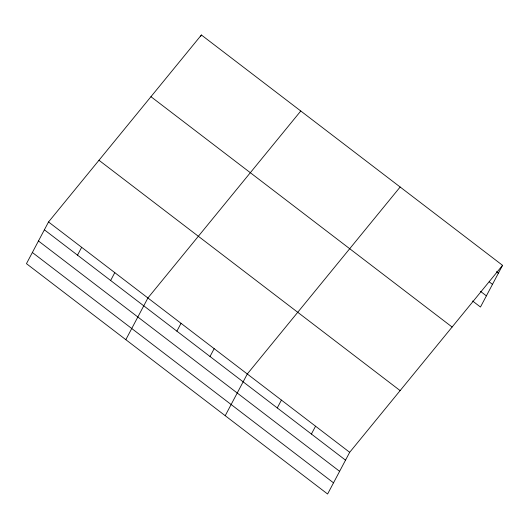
<?xml version="1.0" encoding="UTF-8"?>
<svg xmlns="http://www.w3.org/2000/svg" width="529" height="529" viewBox="0 0 529 529"><rect width="100%" height="100%" fill="white"/><g stroke="black" fill="none" stroke-linecap="round" stroke-linejoin="round"><path stroke-width="0.79" d="M48.529 221.968L26.45 263.667L327.603 494.007L349.682 452.308L502.55 265.333L201.397 34.993L48.529 221.968L349.682 452.308M77.505 255.15L81.658 247.308M200.643 36.415L201.397 34.993M110.634 280.489L114.786 272.64M125.829 339.684L147.908 297.979L300.776 111.004M176.884 331.161L181.037 323.318M210.013 356.5L214.166 348.657M225.215 415.695L247.294 373.99L400.155 187.015M277.269 407.938L281.421 400.096M311.402 434.044L315.555 426.202M502.55 265.333L480.471 307.032L472.595 301.008M496.427 271.668L498.397 273.176M489.199 281.838L492.479 284.351M480.477 291.34L486.389 295.856M150.95 96.695L452.103 327.034M98.976 160.267L400.129 390.607M44.376 229.811L345.53 460.151M38.458 240.986L339.618 471.326M32.368 252.498L333.521 482.838"/></g></svg>
